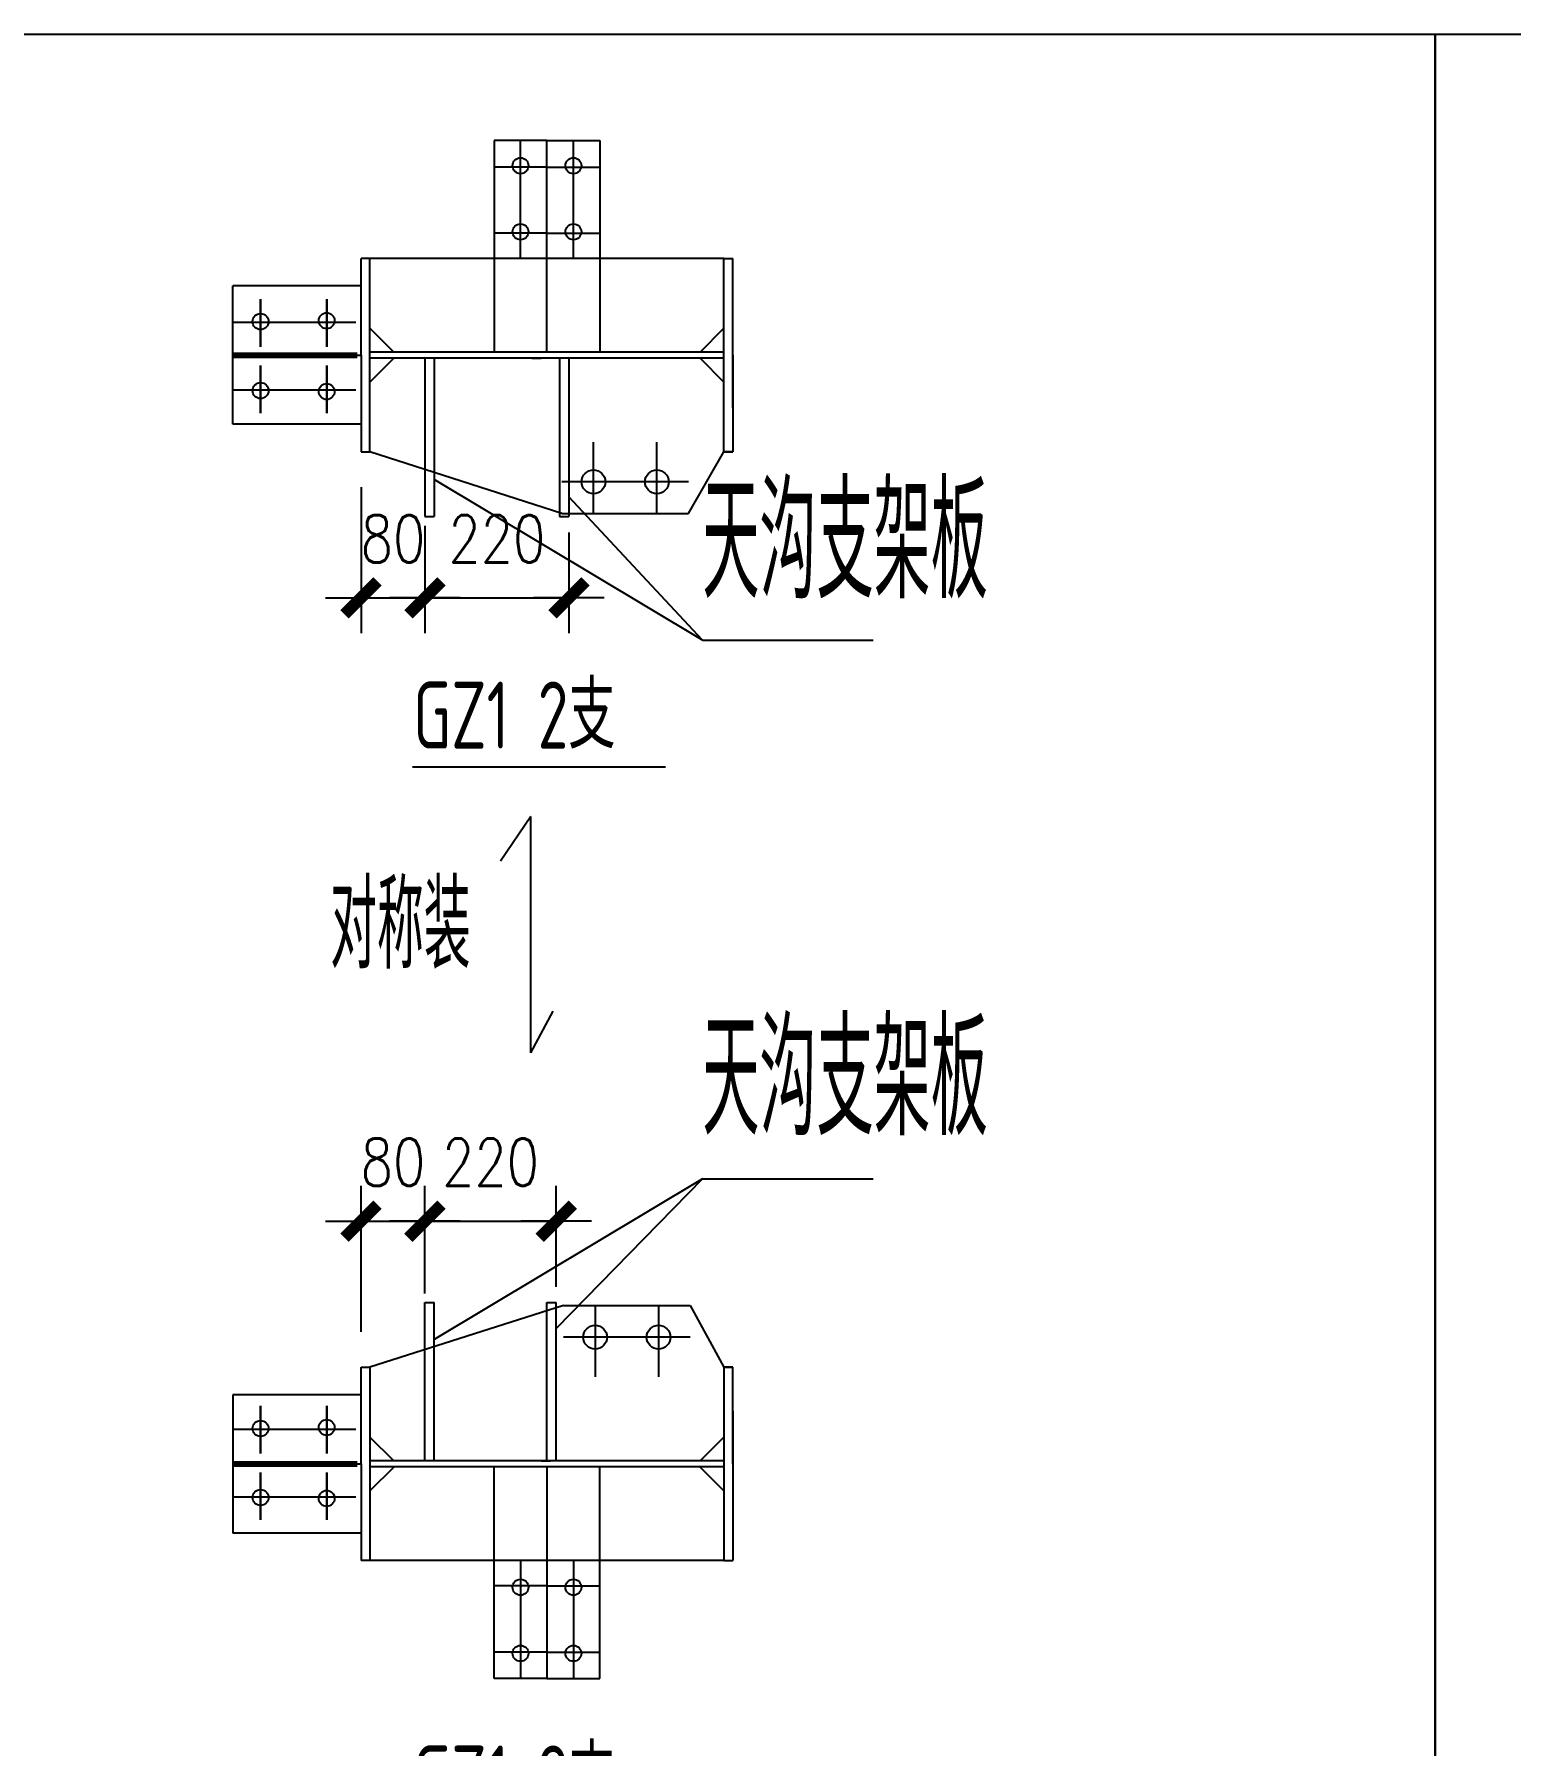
# Model space of a CAD drawing. Header units: millimetres. Extents: x 1471994 to 4527627, y -5186613 to -1927582.
# Drawn here: x 1506398 to 1510151, y -1966967 to -1962617 of the extents above; entities that cross this region are included whole.
import ezdxf

# ---------------------------------------------------------------- set-up
doc = ezdxf.new("R2010")
doc.units = ezdxf.units.MM
doc.header["$LTSCALE"] = 1000
doc.header["$PDMODE"] = 34
doc.layers.add('钢架', color=7, linetype='Continuous', lineweight=25)
doc.styles.add('DIM_FONT', font='simplex.shx', dxfattribs={"width": 0.8, "bigfont": 'hztxt.shx'})
doc.styles.add('hz', font='gbenor.shx', dxfattribs={"width": 0.75, "height": 100, "bigfont": 'gbcbig.shx'})
doc.styles.add('TSSD_Label', font='Tssdeng.shx', dxfattribs={"width": 0.7, "bigfont": 'hztxt.shx'})
doc.dimstyles.new('WGH(1)', dxfattribs={"dimscale": 1.2, "dimtxt": 100, "dimasz": 0.5, "dimexe": 75, "dimexo": 75, "dimgap": 75, "dimtad": 1, "dimdec": 0, "dimzin": 0, "dimdsep": 46, "dimtxsty": 'DIM_FONT', "dimblk1": '_DIMX', "dimblk2": '_DIMX', "dimsah": 1, "dimcen": 0.09, "dimclrd": 3, "dimclre": 3, "dimclrt": 7, "dimadec": 0, "dimazin": 0, "dimtfac": 1, "dimtdec": 0, "dimtix": 1, "dimtmove": 2, "dimatfit": 3, "dimldrblk": '_DIMX', "dimfxl": 1, "dimtolj": 1, "dimtzin": 0, "dimarcsym": 0})

# ---------------------------------------------------------------- blocks, each defined once
blk = doc.blocks.new('_DIMX')
blk.add_line((-150, 0), (150, 0))
at = {"const_width": 50}
blk.add_lwpolyline([(-70, -70), (70, 70)], dxfattribs=at)
blk = doc.blocks.new('*D384')
at = {"color": 3, "lineweight": -2}
for p, q in [((1507229.1, -1963768.5), (1507229.1, -1964139.6)), ((1507391.3, -1963932.8), (1507391.3, -1964139.6)), ((1507228.5, -1964049.6), (1507227.9, -1964049.6)), ((1507229.1, -1964049.6), (1507391.3, -1964049.6)), ((1507391.9, -1964049.6), (1507392.5, -1964049.6))]:
    blk.add_line(p, q, dxfattribs=at)
at = {"layer": 'Defpoints', "color": 0}
for p in [(1507229.1, -1963678.5), (1507391.3, -1963842.8), (1507391.3, -1964049.6)]:
    blk.add_point(p, dxfattribs=at)
at = {"color": 3, "lineweight": -2, "xscale": 0.6, "yscale": 0.6, "zscale": 0.6}
blk.add_blockref('_DIMX', (1507229.1, -1964049.6), dxfattribs=at)
at = {"color": 3, "lineweight": -2, "xscale": 0.6, "yscale": 0.6, "zscale": 0.6, "rotation": 180}
blk.add_blockref('_DIMX', (1507391.3, -1964049.6), dxfattribs=at)
at = {"color": 7, "insert": (1507310.2, -1963899.6), "char_height": 120, "attachment_point": 5, "style": 'DIM_FONT'}
blk.add_mtext('\\A1;80', dxfattribs=at)
blk = doc.blocks.new('*D383')
at = {"color": 3, "lineweight": -2}
for p, q in [((1507391.3, -1963866.3), (1507391.3, -1964139.6)), ((1507757.4, -1963883.2), (1507757.4, -1964139.6)), ((1507390.7, -1964049.6), (1507390.1, -1964049.6)), ((1507391.3, -1964049.6), (1507757.4, -1964049.6)), ((1507758, -1964049.6), (1507758.6, -1964049.6))]:
    blk.add_line(p, q, dxfattribs=at)
at = {"layer": 'Defpoints', "color": 0}
for p in [(1507391.3, -1963776.3), (1507757.4, -1963793.2), (1507757.4, -1964049.6)]:
    blk.add_point(p, dxfattribs=at)
at = {"color": 3, "lineweight": -2, "xscale": 0.6, "yscale": 0.6, "zscale": 0.6}
blk.add_blockref('_DIMX', (1507391.3, -1964049.6), dxfattribs=at)
at = {"color": 3, "lineweight": -2, "xscale": 0.6, "yscale": 0.6, "zscale": 0.6, "rotation": 180}
blk.add_blockref('_DIMX', (1507757.4, -1964049.6), dxfattribs=at)
at = {"color": 7, "insert": (1507574.4, -1963899.6), "char_height": 120, "attachment_point": 5, "style": 'DIM_FONT'}
blk.add_mtext('\\A1;220', dxfattribs=at)
blk = doc.blocks.new('*D386')
at = {"color": 3, "lineweight": -2}
for p, q in [((1507229.1, -1965915), (1507229.1, -1965543.9)), ((1507391.3, -1965750.7), (1507391.3, -1965543.9)), ((1507228.5, -1965633.9), (1507227.9, -1965633.9)), ((1507229.1, -1965633.9), (1507391.3, -1965633.9)), ((1507391.9, -1965633.9), (1507392.5, -1965633.9))]:
    blk.add_line(p, q, dxfattribs=at)
at = {"layer": 'Defpoints', "color": 0}
for p in [(1507391.3, -1965633.9), (1507391.3, -1965840.7), (1507229.1, -1966005)]:
    blk.add_point(p, dxfattribs=at)
at = {"color": 3, "lineweight": -2, "xscale": 0.6, "yscale": 0.6, "zscale": 0.6}
blk.add_blockref('_DIMX', (1507229.1, -1965633.9), dxfattribs=at)
at = {"color": 3, "lineweight": -2, "xscale": 0.6, "yscale": 0.6, "zscale": 0.6, "rotation": 180}
blk.add_blockref('_DIMX', (1507391.3, -1965633.9), dxfattribs=at)
at = {"color": 7, "insert": (1507310.2, -1965483.9), "char_height": 120, "attachment_point": 5, "style": 'DIM_FONT'}
blk.add_mtext('\\A1;80', dxfattribs=at)
blk = doc.blocks.new('*D385')
at = {"color": 3, "lineweight": -2}
for p, q in [((1507391.3, -1965817.2), (1507391.3, -1965543.9)), ((1507725.2, -1965800.3), (1507725.2, -1965543.9)), ((1507390.7, -1965633.9), (1507390.1, -1965633.9)), ((1507391.3, -1965633.9), (1507725.2, -1965633.9)), ((1507725.8, -1965633.9), (1507726.4, -1965633.9))]:
    blk.add_line(p, q, dxfattribs=at)
at = {"layer": 'Defpoints', "color": 0}
for p in [(1507725.2, -1965633.9), (1507725.2, -1965890.3), (1507391.3, -1965907.2)]:
    blk.add_point(p, dxfattribs=at)
at = {"color": 3, "lineweight": -2, "xscale": 0.6, "yscale": 0.6, "zscale": 0.6}
blk.add_blockref('_DIMX', (1507391.3, -1965633.9), dxfattribs=at)
at = {"color": 3, "lineweight": -2, "xscale": 0.6, "yscale": 0.6, "zscale": 0.6, "rotation": 180}
blk.add_blockref('_DIMX', (1507725.2, -1965633.9), dxfattribs=at)
at = {"color": 7, "insert": (1507558.2, -1965483.9), "char_height": 120, "attachment_point": 5, "style": 'DIM_FONT'}
blk.add_mtext('\\A1;220', dxfattribs=at)

msp = doc.modelspace()

# ---------------------------------------------------------------- linework, layer by layer
at = {"lineweight": -3}
for p, q in [((1507701.6, -1962887.7), (1507567.2, -1962887.7)), ((1507567.2, -1962887.7), (1507567.2, -1963425.3)), ((1507634.4, -1963187.1), (1507634.4, -1962887.7)), ((1507701.6, -1963425.3), (1507701.6, -1962887.7)), ((1507701.6, -1962887.7), (1507836, -1962887.7)), ((1507701.6, -1963425.3), (1507701.6, -1962887.7)), ((1507768.8, -1963187.1), (1507768.8, -1962887.7)), ((1507836, -1962887.7), (1507836, -1963425.3)), ((1507701.6, -1962954.9), (1507567.2, -1962954.9)), ((1507701.6, -1962954.9), (1507836, -1962954.9)), ((1507701.6, -1963122.9), (1507567.2, -1963122.9)), ((1507701.6, -1963122.9), (1507836, -1963122.9)), ((1508151.4, -1963187.1), (1507251.8, -1963187.1)), ((1506903.2, -1963608.6), (1506903.2, -1963257)), ((1506973.7, -1963411.4), (1506973.7, -1963290.5)), ((1506973.7, -1963290.5), (1506973.7, -1963411.4)), ((1507141.7, -1963411.4), (1507141.7, -1963290.5)), ((1507141.7, -1963290.5), (1507141.7, -1963411.4)), ((1508174.1, -1963567.2), (1508174.1, -1963298.4)), ((1506903.2, -1963349.3), (1507215.6, -1963349.3)), ((1506903.2, -1963427.8), (1507219, -1963427.8)), ((1506903.2, -1963437.9), (1507219, -1963437.9)), ((1506973.7, -1963459.2), (1506973.7, -1963580.1)), ((1506973.7, -1963580.1), (1506973.7, -1963459.2)), ((1507141.7, -1963459.2), (1507141.7, -1963580.1)), ((1507141.7, -1963580.1), (1507141.7, -1963459.2)), ((1506903.2, -1963521.3), (1507215.6, -1963521.3)), ((1506903.2, -1966074.9), (1506903.2, -1966426.5)), ((1506973.7, -1966224.3), (1506973.7, -1966103.4)), ((1506973.7, -1966103.4), (1506973.7, -1966224.3)), ((1507141.7, -1966224.3), (1507141.7, -1966103.4)), ((1507141.7, -1966103.4), (1507141.7, -1966224.3)), ((1508174.1, -1966116.3), (1508174.1, -1966385.1)), ((1506903.2, -1966162.2), (1507215.6, -1966162.2)), ((1506903.2, -1966245.6), (1507219, -1966245.6)), ((1506903.2, -1966255.7), (1507219, -1966255.7)), ((1506973.7, -1966272.1), (1506973.7, -1966393)), ((1506973.7, -1966393), (1506973.7, -1966272.1)), ((1507141.7, -1966272.1), (1507141.7, -1966393)), ((1507141.7, -1966393), (1507141.7, -1966272.1)), ((1507567.2, -1966795.8), (1507567.2, -1966258.2)), ((1507701.6, -1966258.2), (1507701.6, -1966795.8)), ((1507701.6, -1966258.2), (1507701.6, -1966795.8)), ((1507836, -1966795.8), (1507836, -1966258.2)), ((1506903.2, -1966334.2), (1507215.6, -1966334.2)), ((1508151.4, -1966496.4), (1507251.8, -1966496.4)), ((1507634.4, -1966496.4), (1507634.4, -1966795.8)), ((1507768.8, -1966496.4), (1507768.8, -1966795.8)), ((1507701.6, -1966560.6), (1507567.2, -1966560.6)), ((1507701.6, -1966560.6), (1507836, -1966560.6)), ((1507701.6, -1966728.6), (1507567.2, -1966728.6)), ((1507701.6, -1966728.6), (1507836, -1966728.6)), ((1507701.6, -1966795.8), (1507567.2, -1966795.8)), ((1507701.6, -1966795.8), (1507836, -1966795.8))]:
    msp.add_line(p, q, dxfattribs=at)
for p, q in [((1507229.1, -1963432.8), (1507229.1, -1963187.1)), ((1507229.1, -1963432.8), (1507229.1, -1963187.1)), ((1507251.8, -1963187.1), (1507229.1, -1963187.1)), ((1507251.8, -1963678.5), (1507251.8, -1963187.1)), ((1508151.4, -1963678.5), (1508151.4, -1963187.1)), ((1508151.4, -1963187.1), (1508174.1, -1963187.1)), ((1508174.1, -1963432.8), (1508174.1, -1963187.1)), ((1507229.1, -1963257), (1506903.2, -1963257)), ((1507312.3, -1963424.9), (1507251.8, -1963364.4)), ((1507312.3, -1963424.9), (1507251.8, -1963364.4)), ((1508090.9, -1963424.9), (1508151.4, -1963364.4)), ((1506903.2, -1963432.8), (1507229.1, -1963432.8)), ((1507229.1, -1963432.8), (1507229.1, -1963678.5)), ((1507229.1, -1963432.8), (1507229.1, -1963678.5)), ((1508151.4, -1963425.3), (1507251.8, -1963425.3)), ((1508151.4, -1963440.4), (1507251.8, -1963440.4)), ((1507312.3, -1963440.7), (1507251.8, -1963501.2)), ((1507312.3, -1963440.7), (1507251.8, -1963501.2)), ((1507391.3, -1963440.4), (1507391.3, -1963842.8)), ((1507415.3, -1963440.4), (1507415.3, -1963842.8)), ((1507662.8, -1963440.4), (1507686.8, -1963440.4)), ((1507733.4, -1963440.4), (1507733.4, -1963842.8)), ((1507757.4, -1963440.4), (1507757.4, -1963842.8)), ((1508090.9, -1963440.7), (1508151.4, -1963501.2)), ((1508174.1, -1963432.8), (1508174.1, -1963678.5)), ((1507229.1, -1963608.6), (1506903.2, -1963608.6)), ((1507819.8, -1963835.5), (1507819.8, -1963654.1)), ((1507981.1, -1963835.5), (1507981.1, -1963654.1)), ((1507229.1, -1963678.5), (1507251.8, -1963678.5)), ((1507739.1, -1963835.5), (1507251.8, -1963678.5)), ((1508061.7, -1963835.5), (1508151.4, -1963678.5)), ((1508174.1, -1963678.5), (1508151.4, -1963678.5)), ((1508151.4, -1963678.5), (1508174.1, -1963678.5)), ((1508097.2, -1964157.4), (1507415.3, -1963749.2)), ((1508061.7, -1963754.9), (1507739.1, -1963754.9)), ((1508097.2, -1964157.4), (1507757.4, -1963793.2)), ((1507391.3, -1963842.8), (1507415.3, -1963842.8)), ((1507733.4, -1963842.8), (1507757.4, -1963842.8)), ((1507739.1, -1963835.5), (1508061.7, -1963835.5)), ((1508097.2, -1964157.4), (1508530.4, -1964157.4)), ((1507359.9, -1964478.7), (1508002.8, -1964478.7)), ((1508097.2, -1965526.1), (1507415.3, -1965934.3)), ((1508097.2, -1965526.1), (1507725.2, -1965906.2)), ((1508097.2, -1965526.1), (1508530.4, -1965526.1)), ((1507391.3, -1966243.1), (1507391.3, -1965840.7)), ((1507391.3, -1965840.7), (1507415.3, -1965840.7)), ((1507415.3, -1966243.1), (1507415.3, -1965840.7)), ((1507701.2, -1966243.1), (1507701.2, -1965840.7)), ((1507701.2, -1965840.7), (1507725.2, -1965840.7)), ((1507725.2, -1966243.1), (1507725.2, -1965840.7)), ((1507743.3, -1965848), (1507251.8, -1966005)), ((1507743.3, -1965848), (1508065.9, -1965848)), ((1507824, -1965848), (1507824, -1966029.4)), ((1507985.2, -1965848), (1507985.2, -1966029.4)), ((1508065.9, -1965848), (1508151.4, -1966005)), ((1508065.9, -1965928.6), (1507743.3, -1965928.6)), ((1507229.1, -1966250.7), (1507229.1, -1966005)), ((1507229.1, -1966250.7), (1507229.1, -1966005)), ((1507229.1, -1966005), (1507251.8, -1966005)), ((1507251.8, -1966005), (1507251.8, -1966496.4)), ((1508174.1, -1966005), (1508151.4, -1966005)), ((1508151.4, -1966005), (1508151.4, -1966496.4)), ((1508151.4, -1966005), (1508174.1, -1966005)), ((1508174.1, -1966250.7), (1508174.1, -1966005)), ((1507229.1, -1966074.9), (1506903.2, -1966074.9)), ((1507312.3, -1966242.8), (1507251.8, -1966182.3)), ((1507312.3, -1966242.8), (1507251.8, -1966182.3)), ((1508090.9, -1966242.8), (1508151.4, -1966182.3)), ((1506903.2, -1966250.7), (1507229.1, -1966250.7)), ((1507229.1, -1966250.7), (1507229.1, -1966496.4)), ((1507229.1, -1966250.7), (1507229.1, -1966496.4)), ((1508151.4, -1966243.1), (1507251.8, -1966243.1)), ((1508151.4, -1966258.2), (1507251.8, -1966258.2)), ((1507312.3, -1966258.6), (1507251.8, -1966319.1)), ((1507312.3, -1966258.6), (1507251.8, -1966319.1)), ((1507687, -1966243.1), (1507711, -1966243.1)), ((1508090.9, -1966258.6), (1508151.4, -1966319.1)), ((1508174.1, -1966250.7), (1508174.1, -1966496.4)), ((1507229.1, -1966426.5), (1506903.2, -1966426.5)), ((1507251.8, -1966496.4), (1507229.1, -1966496.4)), ((1508151.4, -1966496.4), (1508174.1, -1966496.4))]:
    msp.add_line(p, q)
at = {"color": 1}
for p, q in [((1507660.9, -1964605.4), (1507583.3, -1964719)), ((1507660.9, -1965205.7), (1507660.9, -1964605.4)), ((1507660.9, -1965205.7), (1507717.3, -1965100.4))]:
    msp.add_line(p, q, dxfattribs=at)
for points in [[(1494808, -1962617.3), (1509959.5, -1962617.3), (1509959.5, -1975327), (1494808, -1975327)], [(1509959.5, -1962617.3), (1521005.1, -1962617.3), (1521005.1, -1970055), (1509959.5, -1970055)]]:
    msp.add_lwpolyline(points, close=True)
at = {"lineweight": -3}
for centre in [(1507634.4, -1962951.5), (1507768.8, -1962951.5), (1507634.4, -1963119.5), (1507768.8, -1963119.5), (1506973.7, -1963347.6), (1507141.7, -1963345.3), (1506973.7, -1963523), (1507141.7, -1963525.4), (1506973.7, -1966160.5), (1507141.7, -1966158.1), (1506973.7, -1966335.9), (1507141.7, -1966338.3), (1507634.4, -1966564), (1507768.8, -1966564), (1507634.4, -1966732), (1507768.8, -1966732)]:
    msp.add_circle(centre, 20.2, dxfattribs=at)
for centre in [(1507819.8, -1963754.9), (1507981.1, -1963754.9), (1507824, -1965928.6), (1507985.2, -1965928.6)]:
    msp.add_circle(centre, 30.2)

# ---------------------------------------------------------------- texts
at = {"color": 0, "style": 'TSSD_Label', "width": 0.7}
for p in [(1507361.5, -1964433), (1507361.5, -1967136.8)]:
    msp.add_text('GZ1 2支', height=170.7, dxfattribs=at).set_placement(p)
at = {"layer": '钢架', "lineweight": 13, "style": 'hz', "width": 0.7}
for p in [(1508096.5, -1964050.7), (1508096.5, -1965414.8)]:
    msp.add_text('天沟支架板', height=288, dxfattribs=at).set_placement(p)
at = {"layer": '钢架', "lineweight": 13, "insert": (1507150.6, -1964992.8), "char_height": 220.32, "width": 902.923, "attachment_point": 7, "style": 'hz'}
msp.add_mtext('对称装', dxfattribs=at)

# ---------------------------------------------------------------- dimensions: what is measured, and where the dimension line sits
for base, p1, p2, text, picture, middle in [((1507391.3, -1964049.6), (1507229.1, -1963678.5), (1507391.3, -1963842.8), '80', '*D384', (1507310.2, -1963899.6)), ((1507757.4, -1964049.6), (1507391.3, -1963776.3), (1507757.4, -1963793.2), '220', '*D383', (1507574.4, -1963899.6)), ((1507391.3, -1965633.9), (1507229.1, -1966005), (1507391.3, -1965840.7), '80', '*D386', (1507310.2, -1965483.9)), ((1507725.2, -1965633.9), (1507391.3, -1965907.2), (1507725.2, -1965890.3), '220', '*D385', (1507558.2, -1965483.9))]:
    dim = msp.add_linear_dim(base=base, p1=p1, p2=p2, text=text, dimstyle='WGH(1)')
    dim.commit()
    dim.dimension.update_dxf_attribs({"geometry": picture, "text_midpoint": middle})

doc.saveas('drawing.dxf')
